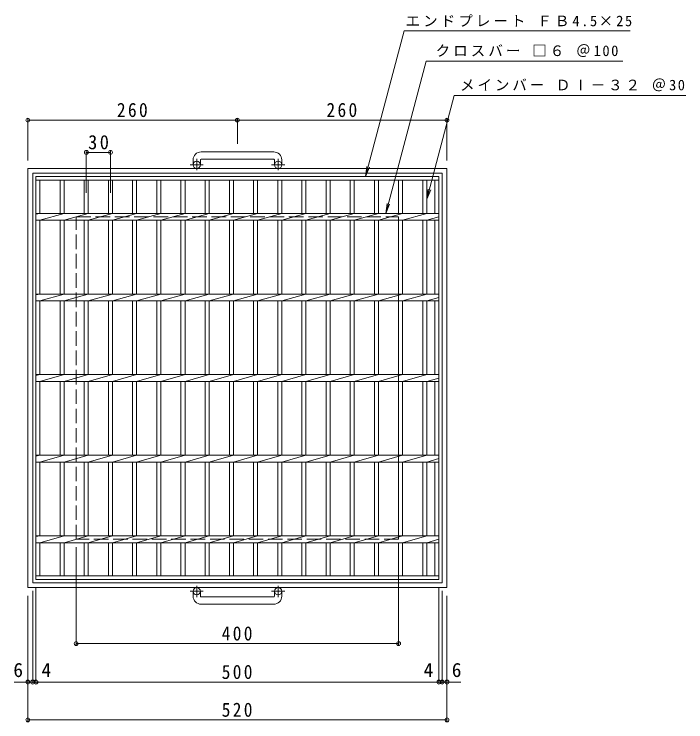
# Model space of a CAD drawing. Units: millimetres at full size, sheet at 1:6. Extents: x -698 to 1022, y -820 to 777.
# Drawn here: x -697 to 136, y -101 to 777 of the extents above; entities that cross this region are included whole.
import ezdxf
from ezdxf.enums import TextEntityAlignment as Align

# ---------------------------------------------------------------- set-up
doc = ezdxf.new("R2010")
doc.units = ezdxf.units.MM
doc.header["$LTSCALE"] = 6
doc.header["$PDMODE"] = 32
doc.header["$PDSIZE"] = 4.8
doc.linetypes.add('CHAIN1', pattern=[8, 5, -1, 1, -1])
doc.linetypes.add('DASHED3', pattern=[4, 3, -1])
for name, color, linetype, lineweight in [('B-0_通り芯', 3, 'Continuous', 9), ('B-1_ピット', 2, 'Continuous', 9), ('B-2_蓋', 3, 'Continuous', 9), ('B-4_寸法', 7, 'Continuous', 9), ('B-5_仕様文', 7, 'Continuous', 9)]:
    doc.layers.add(name, color=color, linetype=linetype, lineweight=lineweight)
doc.styles.add('ＭＳ ゴシック', font='')
doc.styles.get('ＭＳ ゴシック').set_extended_font_data('MS Gothic')

msp = doc.modelspace()

# ---------------------------------------------------------------- linework, layer by layer
at = {"layer": 'B-0_通り芯'}
for p, q in [((-665.377, 529.83), (-670.378, 528.83)), ((-635.378, 529.83), (-665.377, 521.351)), ((-605.378, 529.83), (-635.378, 521.351)), ((-575.379, 529.83), (-605.378, 521.351)), ((-545.379, 529.83), (-575.379, 521.351)), ((-515.38, 529.83), (-545.379, 521.351)), ((-485.38, 529.83), (-515.38, 521.351)), ((-455.38, 529.83), (-485.38, 521.351)), ((-425.381, 529.83), (-455.381, 521.351)), ((-395.381, 529.83), (-425.381, 521.351)), ((-365.382, 529.83), (-395.382, 521.351)), ((-335.382, 529.83), (-365.382, 521.351)), ((-305.383, 529.83), (-335.383, 521.351)), ((-275.383, 529.83), (-305.383, 521.351)), ((-245.384, 529.83), (-275.383, 521.351)), ((-215.384, 529.83), (-245.383, 521.351)), ((-185.384, 529.83), (-215.383, 521.351)), ((-170.378, 525.592), (-185.383, 521.351)), ((-665.377, 429.83), (-670.378, 428.83)), ((-635.378, 429.83), (-665.377, 421.351)), ((-605.378, 429.83), (-635.378, 421.351)), ((-575.379, 429.83), (-605.378, 421.351)), ((-545.379, 429.83), (-575.379, 421.351)), ((-515.38, 429.83), (-545.379, 421.351)), ((-485.38, 429.83), (-515.38, 421.351)), ((-455.38, 429.83), (-485.38, 421.351)), ((-425.381, 429.83), (-455.381, 421.351)), ((-395.381, 429.83), (-425.381, 421.351)), ((-365.382, 429.83), (-395.382, 421.351)), ((-335.382, 429.83), (-365.382, 421.351)), ((-305.383, 429.83), (-335.383, 421.351)), ((-275.383, 429.83), (-305.383, 421.351)), ((-245.384, 429.83), (-275.383, 421.351)), ((-215.384, 429.83), (-245.383, 421.351)), ((-185.384, 429.83), (-215.383, 421.351)), ((-170.378, 425.592), (-185.383, 421.351)), ((-665.377, 329.83), (-670.378, 328.83)), ((-635.378, 329.83), (-665.377, 321.351)), ((-605.378, 329.83), (-635.378, 321.351)), ((-575.379, 329.83), (-605.378, 321.351)), ((-545.379, 329.83), (-575.379, 321.351)), ((-515.38, 329.83), (-545.379, 321.351)), ((-485.38, 329.83), (-515.38, 321.351)), ((-455.38, 329.83), (-485.38, 321.351)), ((-425.381, 329.83), (-455.381, 321.351)), ((-395.381, 329.83), (-425.381, 321.351)), ((-365.382, 329.83), (-395.382, 321.351)), ((-335.382, 329.83), (-365.382, 321.351)), ((-305.383, 329.83), (-335.383, 321.351)), ((-275.383, 329.83), (-305.383, 321.351)), ((-245.384, 329.83), (-275.383, 321.351)), ((-215.384, 329.83), (-245.383, 321.351)), ((-185.384, 329.83), (-215.383, 321.351)), ((-170.378, 325.592), (-185.383, 321.351)), ((-665.377, 229.83), (-670.378, 228.83)), ((-635.378, 229.83), (-665.377, 221.351)), ((-605.378, 229.83), (-635.378, 221.351)), ((-575.379, 229.83), (-605.378, 221.351)), ((-545.379, 229.83), (-575.379, 221.351)), ((-515.38, 229.83), (-545.379, 221.351)), ((-485.38, 229.83), (-515.38, 221.351)), ((-455.38, 229.83), (-485.38, 221.351)), ((-425.381, 229.83), (-455.381, 221.351)), ((-395.381, 229.83), (-425.381, 221.351)), ((-365.382, 229.83), (-395.382, 221.351)), ((-335.382, 229.83), (-365.382, 221.351)), ((-305.383, 229.83), (-335.383, 221.351)), ((-275.383, 229.83), (-305.383, 221.351)), ((-245.384, 229.83), (-275.383, 221.351)), ((-215.384, 229.83), (-245.383, 221.351)), ((-185.384, 229.83), (-215.383, 221.351)), ((-170.378, 225.592), (-185.383, 221.351)), ((-665.377, 129.83), (-670.378, 128.83)), ((-635.378, 129.83), (-665.377, 121.351)), ((-605.378, 129.83), (-635.378, 121.351)), ((-575.379, 129.83), (-605.378, 121.351)), ((-545.379, 129.83), (-575.379, 121.351)), ((-515.38, 129.83), (-545.379, 121.351)), ((-485.38, 129.83), (-515.38, 121.351)), ((-455.38, 129.83), (-485.38, 121.351)), ((-425.381, 129.83), (-455.381, 121.351)), ((-395.381, 129.83), (-425.381, 121.351)), ((-365.382, 129.83), (-395.382, 121.351)), ((-335.382, 129.83), (-365.382, 121.351)), ((-305.383, 129.83), (-335.383, 121.351)), ((-275.383, 129.83), (-305.383, 121.351)), ((-245.384, 129.83), (-275.383, 121.351)), ((-215.384, 129.83), (-245.383, 121.351)), ((-185.384, 129.83), (-215.383, 121.351)), ((-170.378, 125.592), (-185.383, 121.351))]:
    msp.add_line(p, q, dxfattribs=at)
at = {"layer": 'B-1_ピット'}
for p, q in [((-375.377, 606.19), (-465.377, 606.19)), ((-465.377, 597.19), (-375.377, 597.19)), ((-475.377, 596.19), (-475.377, 590.09)), ((-466.377, 596.19), (-466.377, 590.09)), ((-374.377, 596.19), (-374.377, 590.09)), ((-365.377, 596.19), (-365.377, 590.09)), ((-680.377, 585.59), (-160.377, 585.59)), ((-680.377, 585.59), (-680.377, 65.59)), ((-674.378, 579.59), (-166.377, 579.59)), ((-674.378, 579.59), (-674.378, 71.59)), ((-166.377, 579.59), (-166.377, 71.59)), ((-160.377, 585.59), (-160.377, 65.59)), ((-674.378, 71.59), (-166.377, 71.59)), ((-680.377, 65.59), (-160.377, 65.59)), ((-475.377, 54.989), (-475.377, 61.09)), ((-466.377, 54.989), (-466.377, 61.09)), ((-465.377, 53.989), (-375.377, 53.989)), ((-374.377, 54.989), (-374.377, 61.09)), ((-365.377, 54.989), (-365.377, 61.09)), ((-375.377, 44.989), (-465.377, 44.989))]:
    msp.add_line(p, q, dxfattribs=at)
at = {"layer": 'B-1_ピット', "linetype": 'CHAIN1'}
for p, q in [((-470.877, 583.483), (-470.877, 597.58)), ((-369.877, 583.483), (-369.877, 597.58)), ((-462.714, 590.09), (-479.121, 590.09)), ((-361.714, 590.09), (-378.121, 590.09)), ((-470.877, 67.697), (-470.877, 53.6)), ((-369.877, 67.697), (-369.877, 53.6)), ((-462.714, 61.09), (-479.121, 61.09)), ((-361.714, 61.09), (-378.121, 61.09))]:
    msp.add_line(p, q, dxfattribs=at)
at = {"layer": 'B-1_ピット', "linetype": 'DASHED3'}
for p, q in [((-620.378, 525.59), (-220.378, 525.59)), ((-620.378, 125.59), (-620.378, 525.59)), ((-220.378, 525.59), (-220.378, 125.59)), ((-220.378, 125.59), (-620.378, 125.59))]:
    msp.add_line(p, q, dxfattribs=at)
at = {"layer": 'B-1_ピット'}
for centre in [(-470.877, 590.09), (-369.877, 590.09), (-470.877, 61.09), (-369.877, 61.09)]:
    msp.add_circle(centre, 4.5, dxfattribs=at)
for centre, radius, start, end in [((-465.377, 596.19), 10, 90, 180), ((-375.377, 596.19), 10, 0, 90), ((-465.377, 596.19), 1, 90, 180), ((-375.377, 596.19), 1, 0, 90), ((-465.377, 54.989), 10, 180, 270), ((-465.377, 54.989), 1, 180, 270), ((-375.377, 54.989), 10, 270, 0), ((-375.377, 54.989), 1, 270, 0)]:
    msp.add_arc(centre, radius, start, end, dxfattribs=at)
at = {"layer": 'B-2_蓋'}
for p, q in [((-670.378, 575.59), (-170.378, 575.59)), ((-670.378, 75.591), (-670.378, 575.59)), ((-670.378, 571.09), (-170.378, 571.09)), ((-665.377, 529.83), (-665.377, 571.09)), ((-640.378, 571.09), (-640.378, 529.83)), ((-635.378, 571.09), (-635.378, 529.83)), ((-610.378, 571.09), (-610.378, 529.83)), ((-605.378, 571.09), (-605.378, 529.83)), ((-580.378, 571.09), (-580.378, 529.83)), ((-575.378, 571.09), (-575.378, 529.83)), ((-550.378, 571.09), (-550.378, 529.83)), ((-545.378, 571.09), (-545.378, 529.83)), ((-520.378, 571.09), (-520.378, 529.83)), ((-515.378, 571.09), (-515.378, 529.83)), ((-490.378, 571.09), (-490.378, 529.83)), ((-485.378, 571.09), (-485.378, 529.83)), ((-460.378, 571.09), (-460.378, 529.83)), ((-455.378, 571.09), (-455.378, 529.83)), ((-430.378, 571.09), (-430.378, 529.83)), ((-425.378, 571.09), (-425.378, 529.83)), ((-400.378, 571.09), (-400.378, 529.83)), ((-395.378, 571.09), (-395.378, 529.83)), ((-370.378, 571.09), (-370.378, 529.83)), ((-365.378, 571.09), (-365.378, 529.83)), ((-340.378, 571.09), (-340.378, 529.83)), ((-335.378, 571.09), (-335.378, 529.83)), ((-310.378, 571.09), (-310.378, 529.83)), ((-305.378, 571.09), (-305.378, 529.83)), ((-280.378, 571.09), (-280.378, 529.83)), ((-275.378, 571.09), (-275.378, 529.83)), ((-250.378, 571.09), (-250.378, 529.83)), ((-245.378, 571.09), (-245.378, 529.83)), ((-220.378, 571.09), (-220.378, 529.83)), ((-215.378, 571.09), (-215.378, 529.83)), ((-190.378, 571.09), (-190.378, 529.83)), ((-185.378, 571.09), (-185.378, 529.83)), ((-175.377, 571.09), (-175.377, 529.83)), ((-170.378, 75.591), (-170.378, 575.59)), ((-670.378, 529.83), (-170.378, 529.83)), ((-670.378, 521.351), (-170.378, 521.351)), ((-665.377, 429.83), (-665.377, 521.351)), ((-640.378, 521.351), (-640.378, 429.83)), ((-635.378, 521.351), (-635.378, 429.83)), ((-610.378, 521.351), (-610.378, 429.83)), ((-605.378, 521.351), (-605.378, 429.83)), ((-580.378, 521.351), (-580.378, 429.83)), ((-575.378, 521.351), (-575.378, 429.83)), ((-550.378, 521.351), (-550.378, 429.83)), ((-545.378, 521.351), (-545.378, 429.83)), ((-520.378, 521.351), (-520.378, 429.83)), ((-515.378, 521.351), (-515.378, 429.83)), ((-490.378, 521.351), (-490.378, 429.83)), ((-485.378, 521.351), (-485.378, 429.83)), ((-460.378, 521.351), (-460.378, 429.83)), ((-455.378, 521.351), (-455.378, 429.83)), ((-430.378, 521.351), (-430.378, 429.83)), ((-425.378, 521.351), (-425.378, 429.83)), ((-400.378, 521.351), (-400.378, 429.83)), ((-395.378, 521.351), (-395.378, 429.83)), ((-370.378, 521.351), (-370.378, 429.83)), ((-365.378, 521.351), (-365.378, 429.83)), ((-340.378, 521.351), (-340.378, 429.83)), ((-335.378, 521.351), (-335.378, 429.83)), ((-310.378, 521.351), (-310.378, 429.83)), ((-305.378, 521.351), (-305.378, 429.83)), ((-280.378, 521.351), (-280.378, 429.83)), ((-275.378, 521.351), (-275.378, 429.83)), ((-250.378, 521.351), (-250.378, 429.83)), ((-245.378, 521.351), (-245.378, 429.83)), ((-220.378, 521.351), (-220.378, 429.83)), ((-215.378, 521.351), (-215.378, 429.83)), ((-190.378, 521.351), (-190.378, 429.83)), ((-185.378, 521.351), (-185.378, 429.83)), ((-175.377, 521.351), (-175.377, 429.83)), ((-670.378, 429.83), (-170.378, 429.83)), ((-670.378, 421.35), (-170.378, 421.35)), ((-665.377, 329.83), (-665.377, 421.35)), ((-640.378, 421.35), (-640.378, 329.83)), ((-635.378, 421.35), (-635.378, 329.83)), ((-610.378, 421.35), (-610.378, 329.83)), ((-605.378, 421.35), (-605.378, 329.83)), ((-580.378, 421.35), (-580.378, 329.83)), ((-575.378, 421.35), (-575.378, 329.83)), ((-550.378, 421.35), (-550.378, 329.83)), ((-545.378, 421.35), (-545.378, 329.83)), ((-520.378, 421.35), (-520.378, 329.83)), ((-515.378, 421.35), (-515.378, 329.83)), ((-490.378, 421.35), (-490.378, 329.83)), ((-485.378, 421.35), (-485.378, 329.83)), ((-460.378, 421.35), (-460.378, 329.83)), ((-455.378, 421.35), (-455.378, 329.83)), ((-430.378, 421.35), (-430.378, 329.83)), ((-425.378, 421.35), (-425.378, 329.83)), ((-400.378, 421.35), (-400.378, 329.83)), ((-395.378, 421.35), (-395.378, 329.83)), ((-370.378, 421.35), (-370.378, 329.83)), ((-365.378, 421.35), (-365.378, 329.83)), ((-340.378, 421.35), (-340.378, 329.83)), ((-335.378, 421.35), (-335.378, 329.83)), ((-310.378, 421.35), (-310.378, 329.83)), ((-305.378, 421.35), (-305.378, 329.83)), ((-280.378, 421.35), (-280.378, 329.83)), ((-275.378, 421.35), (-275.378, 329.83)), ((-250.378, 421.35), (-250.378, 329.83)), ((-245.378, 421.35), (-245.378, 329.83)), ((-220.378, 421.35), (-220.378, 329.83)), ((-215.378, 421.35), (-215.378, 329.83)), ((-190.378, 421.35), (-190.378, 329.83)), ((-185.378, 421.35), (-185.378, 329.83)), ((-175.377, 421.35), (-175.377, 329.83)), ((-670.378, 329.83), (-170.378, 329.83)), ((-670.378, 321.351), (-170.378, 321.351)), ((-665.377, 229.83), (-665.377, 321.351)), ((-640.378, 321.351), (-640.378, 229.83)), ((-635.378, 321.351), (-635.378, 229.83)), ((-610.378, 321.351), (-610.378, 229.83)), ((-605.378, 321.351), (-605.378, 229.83)), ((-580.378, 321.351), (-580.378, 229.83)), ((-575.378, 321.351), (-575.378, 229.83)), ((-550.378, 321.351), (-550.378, 229.83)), ((-545.378, 321.351), (-545.378, 229.83)), ((-520.378, 321.351), (-520.378, 229.83)), ((-515.378, 321.351), (-515.378, 229.83)), ((-490.378, 321.351), (-490.378, 229.83)), ((-485.378, 321.351), (-485.378, 229.83)), ((-460.378, 321.351), (-460.378, 229.83)), ((-455.378, 321.351), (-455.378, 229.83)), ((-430.378, 321.351), (-430.378, 229.83)), ((-425.378, 321.351), (-425.378, 229.83)), ((-400.378, 321.351), (-400.378, 229.83)), ((-395.378, 321.351), (-395.378, 229.83)), ((-370.378, 321.351), (-370.378, 229.83)), ((-365.378, 321.351), (-365.378, 229.83)), ((-340.378, 321.351), (-340.378, 229.83)), ((-335.378, 321.351), (-335.378, 229.83)), ((-310.378, 321.351), (-310.378, 229.83)), ((-305.378, 321.351), (-305.378, 229.83)), ((-280.378, 321.351), (-280.378, 229.83)), ((-275.378, 321.351), (-275.378, 229.83)), ((-250.378, 321.351), (-250.378, 229.83)), ((-245.378, 321.351), (-245.378, 229.83)), ((-220.378, 321.351), (-220.378, 229.83)), ((-215.378, 321.351), (-215.378, 229.83)), ((-190.378, 321.351), (-190.378, 229.83)), ((-185.378, 321.351), (-185.378, 229.83)), ((-175.377, 321.351), (-175.377, 229.83)), ((-670.378, 229.83), (-170.378, 229.83)), ((-670.378, 221.35), (-170.378, 221.35)), ((-665.377, 129.83), (-665.377, 221.35)), ((-640.378, 221.35), (-640.378, 129.83)), ((-635.378, 221.35), (-635.378, 129.83)), ((-610.378, 221.35), (-610.378, 129.83)), ((-605.378, 221.35), (-605.378, 129.83)), ((-580.378, 221.35), (-580.378, 129.83)), ((-575.378, 221.35), (-575.378, 129.83)), ((-550.378, 221.35), (-550.378, 129.83)), ((-545.378, 221.35), (-545.378, 129.83)), ((-520.378, 221.35), (-520.378, 129.83)), ((-515.378, 221.35), (-515.378, 129.83)), ((-490.378, 221.35), (-490.378, 129.83)), ((-485.378, 221.35), (-485.378, 129.83)), ((-460.378, 221.35), (-460.378, 129.83)), ((-455.378, 221.35), (-455.378, 129.83)), ((-430.378, 221.35), (-430.378, 129.83)), ((-425.378, 221.35), (-425.378, 129.83)), ((-400.378, 221.35), (-400.378, 129.83)), ((-395.378, 221.35), (-395.378, 129.83)), ((-370.378, 221.35), (-370.378, 129.83)), ((-365.378, 221.35), (-365.378, 129.83)), ((-340.378, 221.35), (-340.378, 129.83)), ((-335.378, 221.35), (-335.378, 129.83)), ((-310.378, 221.35), (-310.378, 129.83)), ((-305.378, 221.35), (-305.378, 129.83)), ((-280.378, 221.35), (-280.378, 129.83)), ((-275.378, 221.35), (-275.378, 129.83)), ((-250.378, 221.35), (-250.378, 129.83)), ((-245.378, 221.35), (-245.378, 129.83)), ((-220.378, 221.35), (-220.378, 129.83)), ((-215.378, 221.35), (-215.378, 129.83)), ((-190.378, 221.35), (-190.378, 129.83)), ((-185.378, 221.35), (-185.378, 129.83)), ((-175.377, 221.35), (-175.377, 129.83)), ((-670.378, 129.83), (-170.378, 129.83)), ((-670.378, 121.35), (-170.378, 121.35)), ((-665.377, 80.09), (-665.377, 121.35)), ((-640.378, 121.35), (-640.378, 80.09)), ((-635.378, 121.35), (-635.378, 80.09)), ((-610.378, 121.35), (-610.378, 80.09)), ((-605.378, 121.35), (-605.378, 80.09)), ((-580.378, 121.35), (-580.378, 80.09)), ((-575.378, 121.35), (-575.378, 80.09)), ((-550.378, 121.35), (-550.378, 80.09)), ((-545.378, 121.35), (-545.378, 80.09)), ((-520.378, 121.35), (-520.378, 80.09)), ((-515.378, 121.35), (-515.378, 80.09)), ((-490.378, 121.35), (-490.378, 80.09)), ((-485.378, 121.35), (-485.378, 80.09)), ((-460.378, 121.35), (-460.378, 80.09)), ((-455.378, 121.35), (-455.378, 80.09)), ((-430.378, 121.35), (-430.378, 80.09)), ((-425.378, 121.35), (-425.378, 80.09)), ((-400.378, 121.35), (-400.378, 80.09)), ((-395.378, 121.35), (-395.378, 80.09)), ((-370.378, 121.35), (-370.378, 80.09)), ((-365.378, 121.35), (-365.378, 80.09)), ((-340.378, 121.35), (-340.378, 80.09)), ((-335.378, 121.35), (-335.378, 80.09)), ((-310.378, 121.35), (-310.378, 80.09)), ((-305.378, 121.35), (-305.378, 80.09)), ((-280.378, 121.35), (-280.378, 80.09)), ((-275.378, 121.35), (-275.378, 80.09)), ((-250.378, 121.35), (-250.378, 80.09)), ((-245.378, 121.35), (-245.378, 80.09)), ((-220.378, 121.35), (-220.378, 80.09)), ((-215.378, 121.35), (-215.378, 80.09)), ((-190.378, 121.35), (-190.378, 80.09)), ((-185.378, 121.35), (-185.378, 80.09)), ((-175.377, 121.35), (-175.377, 80.09)), ((-170.378, 80.09), (-670.378, 80.09)), ((-170.378, 75.591), (-670.378, 75.591))]:
    msp.add_line(p, q, dxfattribs=at)
at = {"layer": 'B-4_寸法'}
for p, q in [((-680.377, 647.09), (-680.377, 595.59)), ((-680.377, 645.59), (-420.377, 645.59)), ((-420.377, 647.09), (-420.377, 616.19)), ((-420.377, 645.59), (-160.377, 645.59)), ((-160.377, 647.09), (-160.377, 595.59)), ((-607.878, 607.09), (-607.878, 555.59)), ((-577.878, 607.09), (-577.878, 555.59)), ((-607.878, 605.59), (-577.878, 605.59)), ((-620.378, -5.362), (-620.378, 115.59)), ((-220.378, -5.362), (-220.378, 115.59)), ((-674.378, -53.107), (-674.378, 61.59)), ((-670.378, -53.107), (-670.378, 65.591)), ((-170.378, -53.107), (-170.378, 65.591)), ((-166.377, -53.107), (-166.377, 61.59)), ((-680.377, -100.035), (-680.377, 55.59)), ((-160.377, -100.035), (-160.377, 55.59)), ((-620.378, -3.862), (-220.378, -3.862)), ((-680.377, -51.607), (-697.377, -51.607)), ((-680.377, -51.607), (-674.378, -51.607)), ((-674.378, -51.607), (-670.378, -51.607)), ((-670.378, -51.607), (-170.378, -51.607)), ((-170.378, -51.607), (-166.377, -51.607)), ((-166.377, -51.607), (-160.377, -51.607)), ((-160.377, -51.607), (-143.377, -51.607)), ((-680.377, -98.535), (-160.377, -98.535))]:
    msp.add_line(p, q, dxfattribs=at)
for p in [(-680.377, 645.59), (-420.377, 645.59), (-160.377, 645.59), (-607.878, 605.59), (-577.878, 605.59), (-620.378, -3.862), (-220.378, -3.862), (-680.377, -51.607), (-674.378, -51.607), (-670.378, -51.607), (-170.378, -51.607), (-166.377, -51.607), (-160.377, -51.607), (-680.377, -98.535), (-160.377, -98.535)]:
    msp.add_point(p, dxfattribs=at)
at = {"layer": 'B-5_仕様文'}
for p, q in [((-261.403, 575.59), (-213.609, 756.326)), ((-213.609, 756.326), (66.742, 756.326)), ((-261.403, 575.59), (-259.771, 587.983)), ((-261.403, 575.59), (-256.619, 587.139)), ((-185.378, 547.357), (-183.747, 559.75)), ((-185.378, 547.357), (-180.595, 558.905)), ((-236.378, 529.83), (-234.746, 542.223)), ((-236.378, 529.83), (-231.594, 541.379))]:
    msp.add_line(p, q, dxfattribs=at)
for points in [[(-236.378, 529.83), (-186.371, 718.826), (57.632, 718.826)], [(-185.378, 547.357), (-151.455, 676.326), (135.997, 676.326)]]:
    msp.add_lwpolyline(points, dxfattribs=at)

# ---------------------------------------------------------------- texts
at = {"layer": 'B-4_寸法', "color": 2, "style": 'ＭＳ ゴシック'}
for s, p in [('6', (-698.377, -50.607)), ('4', (-663.378, -50.607)), ('4', (-189.377, -50.607)), ('6', (-154.377, -50.607))]:
    msp.add_text(s, height=17.6, dxfattribs=at).set_placement(p, align=Align.BOTTOM_LEFT)
at = {"layer": 'B-4_寸法', "color": 2, "char_height": 17.6, "attachment_point": 7, "style": 'ＭＳ ゴシック'}
for s, insert in [('\\T1.27;\\W0.9;260', (-569.877, 649.19)), ('\\T1.27;\\W0.9;260', (-309.877, 649.19)), ('\\T1.27;\\W0.95;30', (-605.628, 609.19)), ('\\T1.27;\\W0.9;400', (-439.878, -0.262)), ('\\T1.27;\\W0.9;500', (-439.878, -48.007)), ('\\T1.27;\\W0.9;520', (-439.877, -94.935))]:
    msp.add_mtext(s, dxfattribs=dict(at, insert=insert))
at = {"layer": 'B-5_仕様文', "char_height": 13.2, "attachment_point": 7, "style": 'ＭＳ ゴシック'}
for s, insert in [('\\T1.21;エンドプレート\\~ＦＢ4.5×25', (-211.702, 761.326)), ('\\T1.21;クロスバー\\~□６\\~＠100', (-174.43, 723.826)), ('\\T1.2;メインバー\\~ＤⅠ－３２\\~＠30', (-144.061, 681.326))]:
    msp.add_mtext(s, dxfattribs=dict(at, insert=insert))

doc.saveas('drawing.dxf')
